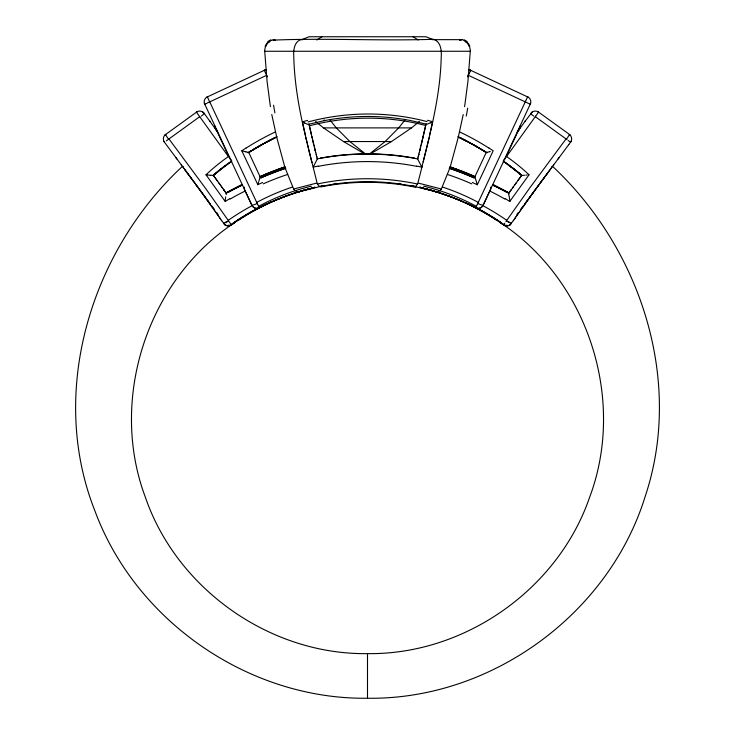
<?xml version="1.0" encoding="UTF-8"?>
<svg xmlns="http://www.w3.org/2000/svg" width="735" height="735" viewBox="0 0 735 735"><rect width="100%" height="100%" fill="white"/><g stroke="black" fill="none" stroke-linecap="round" stroke-linejoin="round"><path stroke-width="1.1" d="M317.327 158.953L313.202 167.084L318.329 166.082M260.08 176.869L258.839 181.435M469.408 46.066L470.299 50.063A5.586 2.683 -84.5 0 1 470.29 51.266L467.91 81.576L464.603 106.676M273.549 201.023L272.768 201.454A235.953 235.953 0 0 1 313.441 187.811L313.349 187.848M463.225 114.513L458.199 137.574L450.059 167.543M427.43 120.264L432.566 121.707L432.079 123.995M432.015 124.325L429.479 135.8M425.923 124.454L425.749 125.244M426.006 124.059L421.44 143.692M425.657 125.639L423.47 135.212M421.651 187.848L422.12 187.939M422.836 137.886L423.158 136.554M423.525 134.992L422.487 139.347M422.524 139.218L421.881 141.883M429.277 137.362L421.844 167.148L416.671 166.082M421.991 141.423L420.916 145.861M421.238 144.538L421.559 143.215M420.264 148.507L420.585 147.184M420.383 148.029L420.944 145.741M414.604 158.595L414.365 158.025M419.639 151.042L419.951 149.775M419.85 150.188L420.411 147.9M418.693 154.837L418.849 154.203M418.766 154.525L419.345 152.2M419.308 152.356L419.878 150.05M423.149 161.957C431.693 127.761 440.32 93.253 441.193 57.835C441.707 51 441.138 41.968 433.723 39.267C379.499 41.16 324.778 37.788 270.746 40.241M417.737 158.65L417.893 158.016M417.691 158.843L418.537 155.471M418.233 156.684L418.812 154.359M422.129 166.33L417.893 182.978L441.285 189.005M530.652 103.295L483.134 205.212A5.568 5.568 0 0 1 475.527 207.803L471.08 205.57M258.545 182.298L258.362 182.84M258.169 183.392L257.847 184.301M257.764 184.531L241.806 150.767L245.913 148.093M265.592 46.066L264.701 50.063A5.586 2.674 84.5 0 0 264.719 51.266L267.09 81.576L270.397 106.676M450.004 167.69L441.606 188.353M470.694 70.367L470.474 70.845M526.637 98.931L527.381 97.342M526.416 99.418L526.039 100.226M469.279 73.417L467.653 76.89M469.371 73.197L470.418 70.964M474.966 176.593L486.267 152.411L485.569 151.97M472.329 182.464L477.318 184.751L493.194 150.767L489.087 148.093M483.134 205.23L490.254 190.071A5.577 5.577 0 0 0 490.75 187.057M525.801 100.732L477.309 204.459M571.067 141.359L570.59 142.158A5.577 5.577 0 0 0 569.34 134.349L538.59 112.115M477.208 204.661L476.087 206.783M476.032 206.884L475.646 207.601M239.518 218.69L239.252 219.103M505.946 221.547L529.485 188.307L566.097 138.851M509.998 224.809L513.352 220.638M511.496 223.311L511.514 223.284A5.687 5.687 0 0 1 503.521 224.892M513.315 220.684L515.207 217.964M514.224 219.37L517.082 215.272M516.062 216.733L518.028 213.922M519.93 211.221L517.918 214.078M518.855 212.746L521.832 208.519M520.729 210.081L525.663 203.126M535.723 116.075L537.212 114.017M522.613 207.417L527.096 201.124M535.677 116.139L506.571 156.527L505.45 156.766M509.741 191.853L508.942 192.965L507.389 192.065M510.127 191.321L516.117 182.987M509.327 192.432L511.33 189.621M526.389 202.116L527.574 200.453M527.803 200.141L528.75 198.827M527.335 200.793L528.052 199.791M512.515 187.985L513.315 186.874M529.485 197.807L531.093 195.565M529.007 198.468L529.687 197.522M528.529 199.13L529.218 198.174M525.056 121.321L532.296 111.95M525.47 120.742L518.726 130.086L519.884 128.533M517.238 132.153L519.213 129.406M514.904 184.669L515.299 184.118M530.909 195.822L531.561 194.922M529.953 197.145L530.431 196.484M537.597 113.493L538.231 112.62M515.694 183.566L519.296 178.614M504.238 223.909L504.761 223.192M532.498 193.627L533.904 191.697M532.03 194.27L532.801 193.213M531.377 195.17L532.333 193.865M518.083 180.286L520.086 177.53L519.673 178.109M534.363 191.054L534.832 190.42M533.748 191.908L535.3 189.777M532.967 192.983L533.435 192.34M520.068 177.567L520.876 176.446M535.631 189.327L537.156 187.241M535.163 189.97L535.76 189.143M521.262 175.922L521.666 175.38L516.145 170.869M520.472 177.016L521.675 175.362M537.974 186.13L539.472 184.09M537.037 187.407L538.084 185.973M536.228 188.509L536.688 187.875M506.571 156.527L509.024 158.273A203.108 202.621 31.4 0 1 525.442 171.475L529.016 174.792L509.778 201.445L505.193 198.615M503.833 224.469L503.769 224.561A232.416 229.577 33.3 0 0 467.313 203.375M540.298 182.951L540.85 182.206M539.371 184.219L540.39 182.831M538.433 185.486L538.902 184.852M542.237 180.332L544.075 177.842M541.309 181.582L542.623 179.799M558.003 159.072L559.16 157.501M540.767 182.317L541.695 181.058M546.335 174.783L548.181 172.293M544.993 176.593L546.822 174.121M543.551 178.541L545.407 176.032M553.225 165.494L568.789 144.565M516.889 214.427L518.166 212.709M520.711 209.273L523.265 205.837M524.542 204.128L527.73 199.828M528.364 198.974L553.703 164.851M547.74 172.881L550.487 169.188M570.553 142.204L568.734 144.648M270.535 201.794L270.131 202.254M405.297 119.621L398.701 127.89L385.131 141.543L369.705 153.799M239.04 219.388L238.223 220.215M499.782 222.273L500.186 221.814M164.906 135.01L197.256 111.61M182.353 166.441C90.745 251.563 47.894 392.003 94.852 510.706C135.736 621.58 249.34 699.72 367.5 698.25C490.732 699.968 608.433 614.579 645.045 496.888C684.046 380.868 640.479 248.412 552.646 166.441M274.375 200.352L273.843 200.82M229.807 198.615L225.222 201.445L205.984 174.792L209.567 171.485A203.108 202.621 -31.4 0 1 225.985 158.282L228.429 156.527L229.715 156.803M481.756 207.049L481.002 207.601A5.568 5.467 27.1 0 1 476.464 208.207L476.243 208.115M269.864 202.502L268.532 203.365A236.054 236.054 0 0 0 232.223 224.322L231.295 224.846L233.555 223.348M214.528 177.016L213.325 175.362L216.081 173.12M214.023 174.811L223.863 166.974M370.504 153.799L391.498 141.543L411.499 127.89L419.4 121.459M216.788 172.541L218.855 170.869M220.243 169.776L221.63 168.682M238.131 220.279L237.773 220.546A235.953 235.953 0 0 1 262 206.526M222.163 168.278L223.017 167.626M223.743 167.065L231.488 161.479M166.33 140.854L199.773 116.635M235.228 222.282C147.358 279.686 108.477 399.004 145.337 497.163C176.915 589.204 270.204 654.913 367.5 653.626C464.796 654.913 558.086 589.204 589.663 497.163C626.523 399.004 587.642 279.686 499.772 222.282M196.41 112.115L196.475 112.069A5.577 5.577 0 0 1 204.146 113.309L209.944 121.321M510.026 224.791L510.053 224.772A5.659 5.595 35.8 0 1 504.412 225.369L501.445 223.348M206.526 97.305L265.188 69.908M228.53 220.941L231.341 224.699M228.291 221.106L225.489 222.751M248.017 152.862L249.257 152.081M316.794 40.021L321.93 36.75M249.771 151.75L250.819 151.088M251.168 150.877L253.327 149.545M459.77 40.269L459.926 40.177A11.328 5.503 -73 0 1 461.727 39.69M252.959 149.775L255.146 148.452M254.264 148.984L263.534 143.656M256.974 147.377L259.731 145.778M227.115 192.386L226.068 192.993L225.259 191.853M226.058 192.965L227.611 192.065M227.041 192.423L229.164 191.21M432.566 121.707L430.471 122.828M228.006 191.872L241.852 184.696M261.577 144.74L262.496 144.225M265.289 142.7L248.733 152.411L260.034 176.593M229.926 190.788L241.613 184.807M263.415 143.72L267.568 141.487M264.876 142.921L272.483 138.97M267.43 141.561L274.375 138.033M268.624 140.936L271.04 139.696M259.868 207.601L259.473 207.812A5.568 5.568 0 0 1 251.866 205.212L244.746 190.071A5.577 5.577 0 0 1 244.25 187.057M260.365 207.353L262.138 206.452M261.054 206.994L258.72 208.134L263.92 205.57M272.244 139.09L274.679 137.886M262.643 206.204L269.295 203.007M460.082 40.085L460.239 40.012A12.036 5.852 -73.1 0 1 461.727 39.672M263.442 205.809L265.712 204.697M274.017 138.208L275.891 137.298M275.542 137.463L276.314 137.096M265.436 204.835L268.394 203.42M257.682 184.751L262.671 182.464M206.682 103.313L209.392 102.046M207.435 96.937L209.677 101.917L266.686 75.292L267.347 76.89M205.359 103.929L206.131 103.571M432.125 39.653L462.094 39.662L464.254 40.241M268.266 203.494L272.896 201.381M268.789 203.246L270.195 202.594M269.975 202.704L276.461 199.837M259.657 176.767L263.305 175.16M270.719 202.364L273.797 200.986M260.126 176.556L284.785 166.974M273.181 201.271L274.688 200.591M263.975 174.866L264.692 174.562M274.412 200.738L279.125 198.726M275.653 200.205L278.243 199.093A235.972 235.926 -25 0 1 304.575 190.117L307.965 189.171M265.445 174.25L266.226 173.919M265.491 174.223L272.317 171.466M276.893 199.681L285.309 196.291M267.889 173.23L277.922 169.362M279.383 198.661L287.063 195.639M302.544 39.359L309.104 36.75L425.896 36.75L432.456 39.359M272.915 171.237L275.019 170.437M275.901 170.107L279.41 168.829M285.658 196.227L295.562 192.699M287.55 195.528L298.052 191.918M278.804 169.041L282.433 167.773M280.164 168.563L280.917 168.297M281.725 168.012L284.711 167.001M283.563 167.387L285.079 166.882M258.665 208.152L258.564 208.18A5.568 5.467 -27.1 0 1 253.998 207.601L253.272 207.077M296.122 192.616L302.241 190.751M293.715 189.005L317.107 182.978L311.934 162.279M298.869 191.66L299.687 191.412M305.549 135.892L302.462 121.835L307.579 120.384M300.128 191.541L320.57 186.433A6.064 2.83 78.4 0 1 317.263 183.465M300.505 191.173L304.437 190.053M302.563 190.659L304.52 190.108M308.691 124.261L324.163 120.687A227.804 227.804 0 0 1 410.837 120.595L426.337 124.151M305.209 189.841L313.34 187.884L311.153 188.362M307.331 189.345L311.208 188.344M490.3 151.557L489.712 151.713M230.404 225.158L231.314 224.928L230.661 225.296A5.659 5.595 -35.8 0 1 225.011 224.791L225.002 224.809M308.875 188.941L310.243 188.592M489.262 151.823L486.533 152.421M311.612 188.252L312.981 187.921M311.769 188.206L313.432 187.811M320.791 186.387L321.48 186.249M321.765 186.194L322.242 186.102A5.577 4.382 78.9 0 0 323.437 185.624M320.635 158.025L320.396 158.595M321.048 157.951L333.056 156.086A258.895 253.952 0 0 1 401.944 156.086L413.952 157.951M333.966 184.118L322.389 186.074A5.577 4.594 79 0 0 323.639 185.587M257.682 208.382L256.947 208.428M334.067 184.099L336.823 183.722A231.084 226.472 0 0 1 398.177 183.722L412.611 186.074A5.577 4.594 -79 0 1 411.361 185.587M506.801 225.277L505.248 225.287M229.752 225.287L228.199 225.277M528.042 174.902L529.016 174.792M213.122 175.417L210.366 175.252M526.903 175.022L525.856 175.132M524.634 175.252L521.859 175.417M264.719 51.266L470.281 51.266M315.6 121.459L323.501 127.89L411.499 127.89M323.501 127.89L343.502 141.543L391.498 141.543M478.053 208.428L477.318 208.382M210.081 175.224L207.49 174.958M248.485 152.421L245.986 151.888M205.984 174.792L207.114 174.921M413.235 186.194L412.758 186.102A5.577 4.382 -78.9 0 1 411.563 185.624M413.52 186.249L414.209 186.387M423.847 188.362L421.66 187.884L429.791 189.841M422.019 187.921L422.68 188.077M422.478 188.022L423.231 188.206M423.792 188.344L424.904 188.629M245.867 151.86L241.879 150.785M424.756 188.592L426.125 188.941M426.006 188.904L427.118 189.198M427.035 189.171L428.395 189.538M504.596 225.158L502.777 224.322A236.054 236.054 0 0 0 466.468 203.365L465.136 202.502M469.812 69.908L528.474 97.305M428.22 189.492L432.437 190.659M430.563 190.053L434.495 191.173M430.159 190.016L430.48 190.108A235.972 235.926 25 0 1 456.692 199.13L460.588 200.738M432.759 190.751L449.342 196.227M434.872 191.541L414.43 186.433A6.064 2.83 -78.4 0 0 417.737 183.465M435.313 191.412L436.131 191.66M436.948 191.918L455.617 198.661M449.921 166.882L450.996 167.24M450.289 167.001L453.274 168.012L452.567 167.773M450.215 166.974L473.992 176.161M454.083 168.297L454.836 168.563M454.395 168.407L469.555 174.25M455.59 168.829L456.334 169.096M457.078 169.362L457.813 169.629M458.539 169.895L459.265 170.162M460.698 170.704L462.774 171.503M449.691 196.291L458.107 199.681M464.401 172.137L465.329 172.504M466.229 172.872L467.111 173.23M455.875 198.726L459.09 200.104M467.956 173.579L468.774 173.919M470.308 174.562L471.025 174.866M458.539 199.837L464.281 202.364M459.43 200.214L462.287 201.473A235.99 235.99 0 0 0 421.568 187.811L421.642 187.829M471.695 175.16L472.339 175.435M530.174 104.168L526.508 102.468M472.927 175.693L475.343 176.767M461.203 200.986L465.025 202.704M462.104 201.381L466.734 203.494M526.425 102.422L467.8 75.053M464.805 202.594L467.708 203.953M302.875 39.653C295.396 38.983 293.09 49.291 293.752 55.492C294.358 84.92 299.926 113.998 307.083 142.461M465.705 203.007L470.363 205.221M493.148 184.696L507.958 192.423M493.387 184.807L506.038 191.321M467.387 203.797L468.553 204.348M467.497 203.843L472.357 206.204M458.686 137.096L459.458 137.463M537.744 111.61L538.489 112.042A5.577 5.577 0 0 0 530.854 113.309L530.845 113.309A5.577 0.551 35.9 0 0 533.638 116.093M459.109 137.298L462.756 139.09M469.288 204.697L471.163 205.607M509.511 222.751L506.406 220.895M460.22 137.831L460.983 138.208M275.23 40.269L274.761 40.012A12.036 5.852 73.1 0 0 273.273 39.672M460.625 138.033L467.57 141.561M304.556 122.956L302.517 121.863M462.517 138.97L470.124 142.921M472.862 206.452L474.635 207.353M463.96 139.696L466.376 140.936M475.527 207.812L476.133 208.078L475.132 207.601M468.581 142.094L473.423 144.74M469.711 142.7L471.567 143.711M471.466 143.656L482.041 149.775M472.807 144.391L480.736 148.984M475.269 145.778L476.197 146.311M506.856 191.789L508.932 192.993M343.502 141.543L364.496 153.799M478.944 147.91L479.854 148.452M481.673 149.545L483.658 150.767M481.921 149.701L485.229 151.75M484.181 151.088L486.983 152.862M413.07 36.75L418.206 40.021M202.704 111.95L204.201 113.374A5.577 0.551 -35.9 0 1 201.362 116.093M570.424 142.121L568.146 140.458M503.512 161.479L519.829 173.855M224.947 224.772L221.648 220.638M535.227 116.635L566.97 139.595M461.157 200.82L460.579 200.306M510.549 166.533L511.257 167.065M512.663 168.14L514.757 169.776M496.777 220.215L497.228 220.546A235.99 235.99 0 0 0 473.018 206.526M496.823 220.252L495.96 219.388M365.295 153.799L349.869 141.543L336.299 127.89L329.703 119.621M520.279 174.232L520.977 174.811M570.094 135.01L569.423 134.413A5.568 0.496 -54 0 1 566.804 138.676M234.814 221.814L235.218 222.273M168.196 138.676A5.568 0.496 54 0 1 165.66 134.358A5.577 5.577 0 0 0 164.447 142.204L181.775 165.494M181.297 164.851L206.636 198.974M207.27 199.828L210.458 204.128M211.735 205.837L214.289 209.273M216.834 212.709L218.111 214.427M184.513 169.188L185.431 170.419M184.981 169.813L187.26 172.881M186.819 172.293L188.665 174.783M188.178 174.121L191.449 178.541M189.593 176.032L190.521 177.291M215.116 128.533L216.274 130.104L209.53 120.742M190.925 177.842L192.763 180.332M175.84 157.501L176.997 159.072M192.377 179.799L193.691 181.582M193.305 181.058L194.701 182.951M194.61 182.831L195.629 184.219M195.528 184.09L197.026 186.13M213.334 175.38L213.738 175.922M195.997 184.715L196.456 185.339M196.916 185.973L197.963 187.407M214.124 176.446L215.327 178.109M214.914 177.53L216.127 179.202M197.844 187.241L198.432 188.041M198.312 187.875L199.369 189.327M199.24 189.143L199.837 189.97M215.704 178.614L216.917 180.286M216.503 179.707L217.716 181.38M199.7 189.777L200.637 191.054M200.315 190.613L201.73 192.561M201.096 191.697L202.502 193.627M217.294 180.801L219.306 183.566M202.198 193.213L203.623 195.17M202.667 193.865L203.145 194.518M218.883 182.987L220.096 184.669M219.682 184.09L222.889 188.537M220.491 185.22L220.895 185.771M168.903 138.851L205.515 188.307L228.594 220.895M203.439 194.922L204.091 195.822M203.907 195.565L205.515 197.807M164.41 142.158L163.933 141.359M215.787 129.406L217.762 132.153M221.685 186.874L222.484 187.985M204.376 196.217L204.845 196.87M205.313 197.522L206.471 199.13M205.782 198.174L207.196 200.141M222.87 188.509L224.873 191.321M224.083 190.209L223.679 189.648L225.277 191.872M206.948 199.791L207.665 200.793M228.429 156.527L196.493 112.244M207.426 200.453L212.387 207.417M208.143 201.454L210.504 204.762M211.248 205.818L214.271 210.081M213.168 208.519L216.145 212.746M215.07 211.221L217.082 214.078M216.972 213.922L218.01 215.41M217.918 215.272L218.938 216.733M218.855 216.623L221.685 220.684M219.793 217.964L220.72 219.306M223.486 223.284L223.504 223.311A5.687 5.687 0 0 0 231.479 224.892M421.798 167.084L417.673 158.935A248.255 232.958 0.1 0 0 317.309 158.87L316.463 155.471M259.363 207.619L258.766 206.507M258.72 206.425L257.526 204.137M257.507 204.109L209.714 101.816M204.348 103.295L251.866 205.212M266.612 75.319L264.306 70.367M293.394 188.353L284.996 167.69M477.318 184.751L474.92 176.869M284.941 167.543L276.801 137.574L271.775 114.513M317.107 158.016L317.263 158.65M311.897 162.453L308.783 149.977M316.151 154.203L316.776 156.693M315.673 152.301L316.234 154.534M311.851 161.957L307.239 143.683M315.122 150.078L315.692 152.375M315.049 149.775L315.361 151.042M314.598 147.928L315.159 150.225M314.415 147.184L314.736 148.507M314.065 145.787L314.626 148.066M313.542 143.637L314.084 145.861M313.762 144.538L312.476 139.218M313.018 141.478L313.569 143.738M308.654 148.994L305.723 137.362M312.504 139.328L313.046 141.579M311.989 137.169L312.522 139.411M311.842 136.554L312.164 137.886M312.007 137.243L309.316 125.51M311.53 135.212L309.022 124.178M309.233 125.125L309.058 124.362M509.061 196.227L508.942 195.142M367.5 653.645L367.5 698.232M324.163 119.796L324.163 120.687M492.753 185.027A207.766 206.305 30 0 1 508.749 193.305M504.669 162.104A197.89 197.403 30.2 0 1 521.694 175.334M482.684 205.57A231.406 229.155 33.1 0 1 506.792 220.353M492.726 185.156A214.014 212.167 29.7 0 1 507.132 192.524M510.586 222.806A5.586 0.579 31 0 1 508.565 221.814M468.02 203.751A233.087 230.331 33.3 0 1 501.647 223.054M509.925 201.215A10.474 0.845 81.3 0 1 509.309 196.888M508.795 194.646A4.869 0.487 78.9 0 1 508.841 192.873M490.612 191.449A215.465 213.453 30.5 0 1 504.917 199.084M503.172 161.038A197.981 197.54 30.3 0 1 521.721 175.307M519.985 126.043A2.793 2.793 0 0 1 519.709 127.706L505.607 157.685A5.577 5.577 0 0 1 503.815 159.844M527.62 96.818A5.577 5.568 0 0 1 530.312 104.223M468.562 69.724A5.568 5.568 0 0 1 470.74 70.248M423.654 186.157A215.226 211.496 24.9 0 1 476.335 206.314M450.693 168.756A260.475 255.44 22.7 0 1 474.341 177.989A259.832 254.301 23 0 0 449.131 168.278M459.844 137.739A263.755 262.891 24.1 0 1 486.23 152.457A263.534 262.827 24.1 0 0 457.786 136.765M482.996 205.276A5.577 0.661 25.1 0 1 477.805 203.439M442.764 187.131A218.139 214.537 24.9 0 1 478.375 202.465M447.33 174.434A249.964 244.489 23 0 1 471.705 183.86M459.458 131.841A266.327 265.647 24.1 0 1 489.041 148.158M551.875 166.496A2.784 2.784 0 0 1 551.305 168.067M183.695 168.067A2.784 2.784 0 0 1 183.125 166.496M204.688 104.223A5.577 5.568 0 0 1 207.38 96.818M264.26 70.248A5.568 5.568 0 0 1 266.438 69.724M257.195 203.439A5.577 0.661 -25.1 0 1 252.004 205.276M256.625 202.465A218.139 214.537 -24.9 0 1 292.236 187.131M258.665 206.314A215.226 211.496 -24.9 0 1 311.346 186.157M284.307 168.756A260.475 255.44 -22.7 0 0 260.659 177.989A259.832 254.301 -23 0 1 285.869 168.278M275.156 137.739A263.755 262.891 -24.1 0 0 248.77 152.457A263.534 262.827 -24.1 0 1 277.214 136.765M263.295 183.86A249.964 244.489 -23 0 1 287.67 174.434M245.959 148.158A266.327 265.647 -24.1 0 1 275.542 131.841M215.015 126.043A2.793 2.793 0 0 0 215.291 127.706L229.393 157.685A5.577 5.577 0 0 0 231.185 159.844M231.203 224.497A232.416 229.577 -33.3 0 1 267.687 203.375M226.251 193.305A207.766 206.305 -30 0 1 242.247 185.027M213.306 175.334A197.89 197.403 -30.2 0 1 230.331 162.104M227.868 192.524A214.014 212.167 -29.7 0 1 242.274 185.156M233.353 223.054A233.087 230.331 -33.3 0 1 266.98 203.751M213.279 175.307A197.981 197.54 -30.3 0 1 231.828 161.038M228.208 220.353A231.406 229.155 -33.1 0 1 252.316 205.57M226.435 221.814A5.586 0.579 -31 0 1 224.414 222.806M225.691 196.888A10.474 0.845 -81.3 0 1 225.075 201.215M226.159 192.873A4.869 0.487 -78.9 0 1 226.205 194.646M230.083 199.084A215.465 213.453 -30.5 0 1 244.387 191.449M441.331 189.042A5.825 5.522 -73.7 0 1 434.89 191.468A5.825 5.522 -73.3 0 0 437.692 191.624M317.391 183.98A224.056 208.06 0.2 0 1 417.59 184.035M293.669 189.042A5.825 5.522 73.7 0 0 300.11 191.468A5.825 5.522 73.3 0 1 297.308 191.624M400.768 183.833A5.871 2.683 -81.9 0 1 399.629 183.309M335.362 183.318A5.871 2.683 81.9 0 1 334.232 183.833M320.69 186.938A219.636 203.338 0.2 0 1 415.863 187.315M430.517 122.699A6.927 1.681 -32.2 0 1 426.355 124.215M309.49 125.795A218.368 207.261 -1.2 0 1 425.602 125.446M308.746 124.399A6.927 1.736 32.5 0 1 304.547 122.92M308.038 121.946A221.207 210.44 -1.3 0 1 427.044 121.597M318.374 166.303A241.714 226.224 0.1 0 1 416.626 166.321M466.459 42.217A21.857 9.766 -86.3 0 1 469.224 46.47M464.152 40.664A30.898 14.498 -83.2 0 1 466.293 42.621M467.69 108.137A284.978 196.355 83 0 1 466.247 116.075M464.299 40.03A30.898 15.04 -78 0 1 467.037 41.546M466.863 42.024A20.957 9.739 -84.2 0 1 469.84 46.222M274.899 112.896A284.978 189.988 -84 0 1 273.585 105.178M267.963 41.546A30.898 15.04 78 0 1 270.7 40.03M265.16 46.222A20.957 9.739 84.2 0 1 268.137 42.024M265.776 46.47A21.857 9.766 86.3 0 1 268.541 42.217M268.707 42.621A30.898 14.498 83.2 0 1 270.848 40.664M273.273 39.69A11.328 5.503 73 0 1 274.918 40.067M420.007 187.039A4.392 4.263 26.4 0 0 421.633 187.985A4.676 4.667 12 0 1 419.988 187.048M313.367 187.985A4.392 4.263 -26.4 0 0 314.993 187.039A4.676 4.667 -12 0 1 313.386 188.022M320.763 186.304A5.696 5.476 77.8 0 0 322.711 185.569A5.696 5.439 78.9 0 1 320.763 186.304M412.289 185.569A5.696 5.476 -77.8 0 0 414.237 186.304A5.696 5.439 -78.9 0 1 412.298 185.56"/></g></svg>
